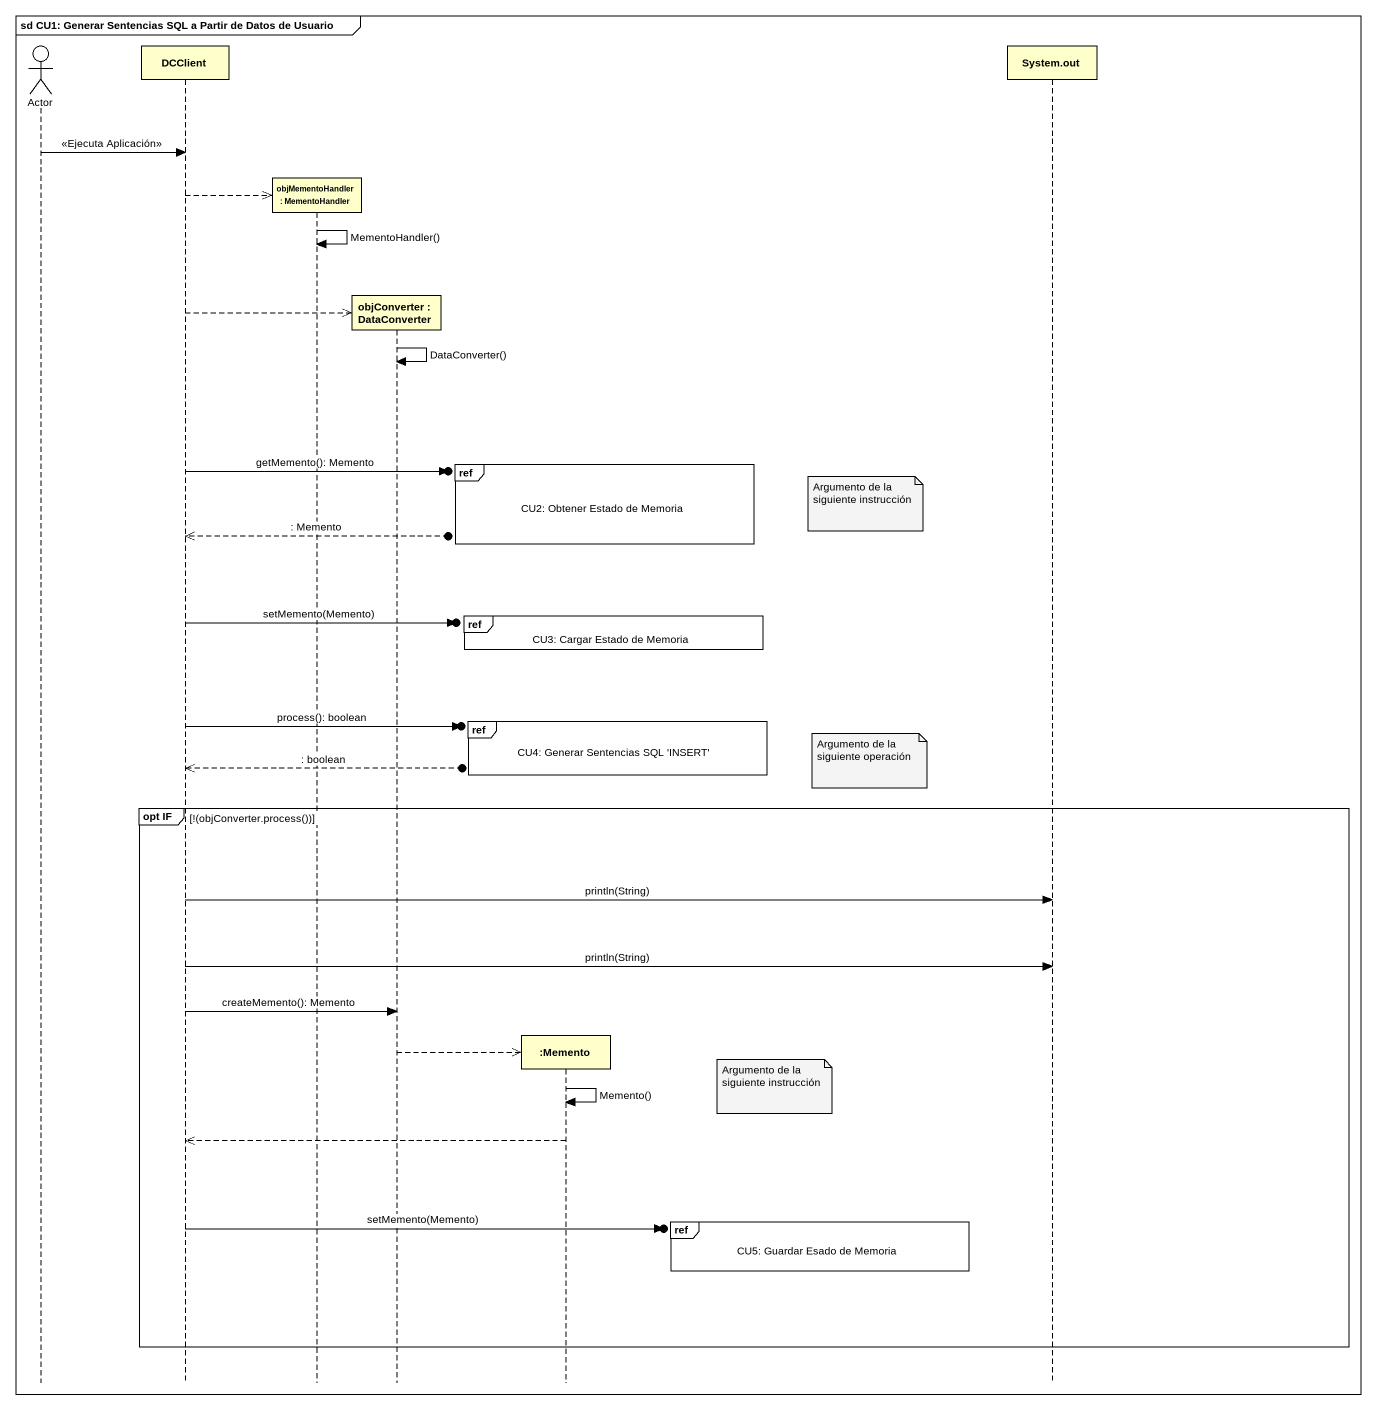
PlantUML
@startuml
mainframe sd CU1: Generar Sentencias SQL a Partir de Datos de Usuario
hide footbox
actor "Actor" as Actor_
participant DCClient
participant "objMementoHandler : MementoHandler" as objMementoHandler
participant "objConverter : DataConverter" as objConverter
participant ":Memento" as Memento
participant "System.out" as System_out

Actor_ -> DCClient : <<Ejecuta Aplicación>>
DCClient -->> objMementoHandler **
objMementoHandler -> objMementoHandler : MementoHandler()
DCClient -->> objConverter **
objConverter -> objConverter : DataConverter()
ref over Memento : CU2: Obtener Estado de Memoria
DCClient ->o] : getMemento(): Memento
note left of System_out : Argumento de la siguiente instrucción
DCClient <<--o] : : Memento
ref over Memento : CU3: Cargar Estado de Memoria
DCClient ->o] : setMemento(Memento)
ref over Memento : CU4: Generar Sentencias SQL 'INSERT'
DCClient ->o] : process(): boolean
note left of System_out : Argumento de la siguiente operación
DCClient <<--o] : : boolean
group opt IF [!(objConverter.process())]
  DCClient -> System_out : println(String)
  DCClient -> System_out : println(String)
  DCClient -> objConverter : createMemento(): Memento
  objConverter -->> Memento **
  note right of Memento : Argumento de la siguiente instrucción
  Memento -> Memento : Memento()
  Memento -->> DCClient
  ref over System_out : CU5: Guardar Esado de Memoria
  DCClient ->o] : setMemento(Memento)
end
@enduml
